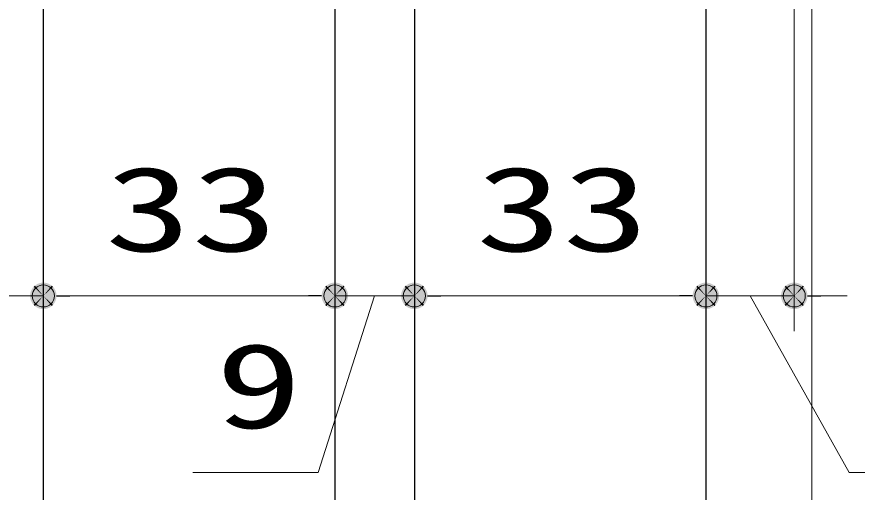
# Model space of a CAD drawing. Units: millimetres, scale not verified. Extents: x -1306 to 1306, y -607 to 607.
# Drawn here: x -440.4 to -345.2, y 326.2 to 380 of the extents above; entities that cross this region are included whole.
import ezdxf
from ezdxf.enums import TextEntityAlignment as Align

# ---------------------------------------------------------------- set-up
doc = ezdxf.new("R2010")
doc.units = ezdxf.units.MM
doc.header["$LTSCALE"] = 5
doc.header["$PDMODE"] = 32
doc.header["$PDSIZE"] = 2.5
for name, color, linetype, lineweight in [('0-D_線(白)', 7, 'Continuous', 30), ('1-0_線(水)', 4, 'Continuous', 9), ('1-1_寸法線', 3, 'Continuous', 13), ('1-4_DEFPOINTS', 7, 'Continuous', 5), ('1-5_0', 3, 'Continuous', 25)]:
    doc.layers.add(name, color=color, linetype=linetype, lineweight=lineweight)
doc.styles.add('ＭＳ ゴシック', font='')
doc.styles.get('ＭＳ ゴシック').set_extended_font_data('MS Gothic')

# ---------------------------------------------------------------- blocks, each defined once
blk = doc.blocks.new('_DOT')
at = {"layer": '1-5_0'}
blk.add_line((-2.5, 0), (-5, 0), dxfattribs=at)
for points in [[(0, 0), (-2.023, 1.469), (-1.822, 1.711)], [(0, 0), (-1.822, 1.711), (-1.594, 1.926)], [(0, 0), (-1.594, 1.926), (-1.34, 2.111)], [(0, 0), (-1.34, 2.111), (-1.064, 2.262)], [(0, 0), (-1.064, 2.262), (-0.773, 2.378)], [(0, 0), (-0.773, 2.378), (-0.468, 2.456)], [(0, 0), (-0.468, 2.456), (-0.157, 2.495)], [(0, 0), (-0.157, 2.495), (0.157, 2.495)], [(0, 0), (0.157, 2.495), (0.468, 2.456)], [(0, 0), (0.468, 2.456), (0.773, 2.378)], [(0, 0), (0.773, 2.378), (1.064, 2.262)], [(0, 0), (1.064, 2.262), (1.34, 2.111)], [(0, 0), (1.34, 2.111), (1.594, 1.926)], [(0, 0), (1.594, 1.926), (1.822, 1.711)], [(0, 0), (1.822, 1.711), (2.023, 1.469)], [(0, 0), (-2.5, 0), (-2.48, 0.313)], [(0, 0), (-2.48, -0.313), (-2.5, 0)], [(0, 0), (-2.48, 0.313), (-2.421, 0.622)], [(0, 0), (-2.421, -0.622), (-2.48, -0.313)], [(0, 0), (-2.421, 0.622), (-2.324, 0.92)], [(0, 0), (-2.324, -0.92), (-2.421, -0.622)], [(0, 0), (-2.324, 0.92), (-2.191, 1.204)], [(0, 0), (-2.191, -1.204), (-2.324, -0.92)], [(0, 0), (-2.191, 1.204), (-2.023, 1.469)], [(0, 0), (-2.023, -1.469), (-2.191, -1.204)], [(0, 0), (-1.822, -1.711), (-2.023, -1.469)], [(0, 0), (-1.594, -1.926), (-1.822, -1.711)], [(0, 0), (-1.34, -2.111), (-1.594, -1.926)], [(0, 0), (-1.064, -2.262), (-1.34, -2.111)], [(0, 0), (-0.773, -2.378), (-1.064, -2.262)], [(0, 0), (-0.468, -2.456), (-0.773, -2.378)], [(0, 0), (-0.157, -2.495), (-0.468, -2.456)], [(0, 0), (0.157, -2.495), (-0.157, -2.495)], [(0, 0), (2.023, 1.469), (2.191, 1.204)], [(0, 0), (2.191, 1.204), (2.324, 0.92)], [(0, 0), (2.324, 0.92), (2.421, 0.622)], [(0, 0), (2.421, 0.622), (2.48, 0.313)], [(0, 0), (2.48, 0.313), (2.5, 0)], [(0, 0), (0.468, -2.456), (0.157, -2.495)], [(0, 0), (0.773, -2.378), (0.468, -2.456)], [(0, 0), (1.064, -2.262), (0.773, -2.378)], [(0, 0), (1.34, -2.111), (1.064, -2.262)], [(0, 0), (1.594, -1.926), (1.34, -2.111)], [(0, 0), (1.822, -1.711), (1.594, -1.926)], [(0, 0), (2.023, -1.469), (1.822, -1.711)], [(0, 0), (2.191, -1.204), (2.023, -1.469)], [(0, 0), (2.324, -0.92), (2.191, -1.204)], [(0, 0), (2.421, -0.622), (2.324, -0.92)], [(0, 0), (2.48, -0.313), (2.421, -0.622)], [(0, 0), (2.5, 0), (2.48, -0.313)]]:
    blk.add_solid(points, dxfattribs=at)

msp = doc.modelspace()

# ---------------------------------------------------------------- linework, layer by layer
at = {"layer": '0-D_線(白)'}
for p, q in [((-437.362, 428.469), (-437.362, 218.637)), ((-404.361, 428.448), (-404.361, 218.637)), ((-395.362, 428.469), (-395.362, 218.637)), ((-362.361, 428.448), (-362.361, 218.637))]:
    msp.add_line(p, q, dxfattribs=at)
at = {"layer": '1-0_線(水)'}
msp.add_line((-350.361, 468.448), (-350.361, 218.637), dxfattribs=at)
at = {"layer": '1-1_寸法線'}
for p, q in [((-352.361, 431.448), (-352.361, 344.448)), ((-404.361, 420.448), (-404.361, 344.448)), ((-362.361, 420.448), (-362.361, 344.448)), ((-437.362, 410.469), (-437.362, 344.448)), ((-437.362, 410.469), (-437.362, 344.448)), ((-404.361, 410.448), (-404.361, 344.448)), ((-395.362, 410.469), (-395.362, 344.448)), ((-395.362, 410.469), (-395.362, 344.448)), ((-362.361, 410.448), (-362.361, 344.448)), ((-446.361, 348.448), (-437.362, 348.448)), ((-446.361, 348.448), (-437.362, 348.448)), ((-434.362, 348.448), (-407.361, 348.448)), ((-434.362, 348.448), (-431.362, 348.448)), ((-407.361, 348.448), (-410.361, 348.448)), ((-404.361, 348.448), (-395.362, 348.448)), ((-404.361, 348.448), (-395.362, 348.448)), ((-392.362, 348.448), (-389.362, 348.448)), ((-392.362, 348.448), (-365.361, 348.448)), ((-365.361, 348.448), (-368.361, 348.448)), ((-362.361, 348.448), (-352.361, 348.448)), ((-362.361, 348.448), (-352.361, 348.448)), ((-349.361, 348.448), (-346.361, 348.448))]:
    msp.add_line(p, q, dxfattribs=at)
for points in [[(-399.861, 348.448), (-406.263, 328.448), (-420.454, 328.448)], [(-357.361, 348.448), (-346.162, 328.448), (-323.4, 328.448)]]:
    msp.add_lwpolyline(points, dxfattribs=at)
at = {"layer": '1-4_DEFPOINTS'}
for p in [(-437.362, 348.448), (-404.361, 348.448), (-395.362, 348.448), (-362.361, 348.448), (-352.361, 348.448)]:
    msp.add_point(p, dxfattribs=at)

# ---------------------------------------------------------------- block references
at = {"layer": '1-1_寸法線', "xscale": 0.6, "yscale": 0.6, "rotation": 180}
for p in [(-437.362, 348.448), (-437.362, 348.448), (-395.362, 348.448), (-395.362, 348.448), (-352.361, 348.448)]:
    msp.add_blockref('_DOT', p, dxfattribs=at)
at = {"layer": '1-1_寸法線', "xscale": 0.6, "yscale": 0.6}
for p in [(-404.361, 348.448), (-404.361, 348.448), (-362.361, 348.448), (-362.361, 348.448)]:
    msp.add_blockref('_DOT', p, dxfattribs=at)

# ---------------------------------------------------------------- texts
at = {"layer": '1-1_寸法線', "style": 'ＭＳ ゴシック', "width": 1.5}
for s, p in [('33', (-430.385, 350.597)), ('33', (-388.385, 350.597)), ('9', (-417.882, 330.597))]:
    msp.add_text(s, height=9.604, dxfattribs=at).set_placement(p, align=Align.BOTTOM_LEFT)

doc.saveas('drawing.dxf')
